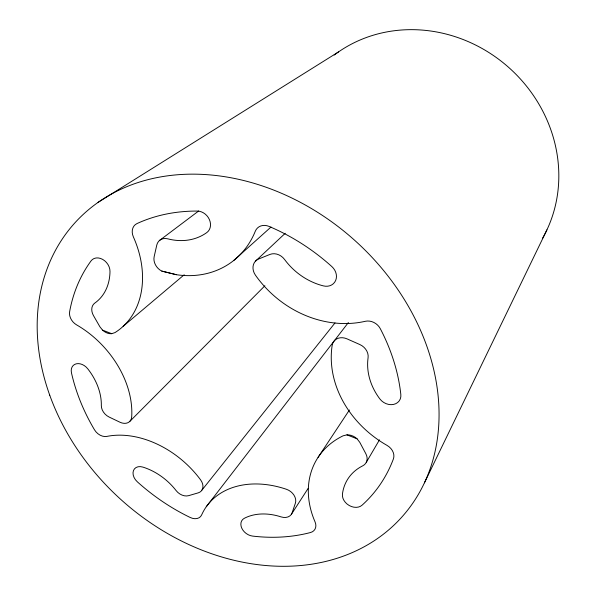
<?xml version="1.0" encoding="UTF-8"?>
<svg xmlns="http://www.w3.org/2000/svg" width="596" height="596" viewBox="0 0 596 596"><rect width="100%" height="100%" fill="white"/><g stroke="black" fill="none" stroke-linecap="round" stroke-linejoin="round"><path stroke-width="0.89" d="M424.434 482.82L546.927 229.855M366.302 462.325L379.466 439.833M291.511 514.117L308.154 488.362M318.078 457.363L349.405 409.996M206.29 506.712L348.377 322.54M201.97 490.076L334.997 322.928M129.809 421.402L264.892 285.767M255.364 261.264L285.231 233.289M233.647 260.549L271.009 227.039M123.156 326.325L184.209 274.763M159.341 240.598L198.721 210.947M98.079 202.364L338.506 51.927M111.683 333.685L114.954 332.605A92.969 71.162 52 0 0 133.377 236.91A12.114 9.715 51.5 0 1 136.991 223.575A183.054 145.052 41.9 0 1 197.358 211.073A12.397 10.244 50.7 0 1 209.39 219.566A12.397 10.244 50.7 0 1 206.812 232.559A60.628 49.915 53.8 0 1 167.819 238.847A12.114 9.789 50.1 0 0 156.77 245.098L154.163 256.652A12.039 9.685 49.5 0 0 161.821 271.106L176.341 274.696A99.815 82.218 53.8 0 0 255.289 231.241A12.576 10.661 47.3 0 1 268.997 226.391A183.039 145.044 41.9 0 1 331.868 266.606A12.628 10.81 41.9 0 1 335.623 280.552A12.628 10.81 41.9 0 1 323.405 285.894A62.371 54.385 44.3 0 1 284.59 259.491A12.464 10.505 45.1 0 0 269.921 254.44L258.612 259.007A12.397 10.385 45.4 0 0 255.453 275.188A102.683 89.594 44.3 0 0 365.296 321.296A12.568 10.639 36.2 0 1 380.285 328.664A183.054 145.052 41.9 0 1 400.832 394.559A12.389 10.236 33.1 0 1 393.487 404.438A12.389 10.236 33.1 0 1 379.808 398.88A61.433 51.666 31.1 0 1 368.082 357.756A12.397 10.356 36.3 0 0 359.835 344.548L347.014 338.863A12.36 10.311 37.3 0 0 332.173 345.36A101.134 85.109 31 0 0 387.027 445.391A12.091 9.678 32.3 0 1 393.39 458.95A183.054 145.052 41.9 0 1 362.033 505.214A11.741 9.126 33.1 0 1 349.226 505.512A11.741 9.126 33.1 0 1 342.447 494.106A57.737 45.005 30.8 0 1 362.77 465.804A11.935 9.484 33.7 0 0 365.825 453.69L359.775 442.329L357.071 438.812A11.957 9.536 34.2 0 0 346.961 434.864L343.125 435.803A95.047 74.127 30.7 0 0 315.038 521.865A11.369 8.612 34.8 0 1 310.486 532.526A183.054 145.052 41.9 0 1 252.548 536.08A11.078 8.247 36.9 0 1 241.805 528.235A11.078 8.247 36.9 0 1 244.315 518.304A53.58 39.522 35.4 0 1 281.066 516.888A11.324 8.59 36.1 0 0 292.152 512.746L295.37 503.225A11.384 8.687 36.2 0 0 286.505 489.309A88.193 65.083 35.3 0 0 201.627 514.959A10.877 8.001 39.5 0 1 190.176 517.47A183.054 145.052 41.9 0 1 137.326 481.814A10.817 7.927 41.9 0 1 133.452 470.602A10.817 7.927 41.9 0 1 142.869 467.093A51.591 37.228 41.1 0 1 176.111 490.582A10.951 8.113 40.3 0 0 188.634 495.656L198.215 492.862A11.004 8.202 40.1 0 0 200.636 479.936A84.908 61.299 41.1 0 0 106.855 436.406A10.892 8.016 44.5 0 1 94.518 429.843A183.054 145.052 41.9 0 1 71.475 372.88A11.086 8.247 46.9 0 1 76.191 363.836A11.086 8.247 46.9 0 1 87.739 368.782A52.731 38.517 46.9 0 1 101.327 405.511A11.026 8.21 44.9 0 0 109.135 417.051L119.967 422.229A11.041 8.247 44.4 0 0 131.686 416.984A86.785 63.429 46.9 0 0 76.556 324.85A11.391 8.649 49.1 0 1 69.628 311.723A183.054 145.052 41.9 0 1 91.039 260.906A11.749 9.134 50.8 0 1 102.631 259.379A11.749 9.134 50.8 0 1 109.992 271.404A56.478 43.21 52 0 1 94.809 303.073A11.503 8.836 48.8 0 0 93.483 315.612L99.875 326.75L102.557 330.132L111.683 333.685A11.466 8.806 48.2 0 1 102.557 330.132M161.821 271.106L176.341 274.696M346.961 434.864L357.071 438.812M334.17 55.07A141.163 129.95 41.9 0 1 508.328 67.102A141.163 129.95 41.9 0 1 542.367 238.601M49.736 395.185A219.917 174.531 41.9 0 0 392.868 526.179A219.917 174.531 41.9 0 0 271.731 189.319A219.917 174.531 41.9 0 0 49.736 395.185"/></g></svg>
